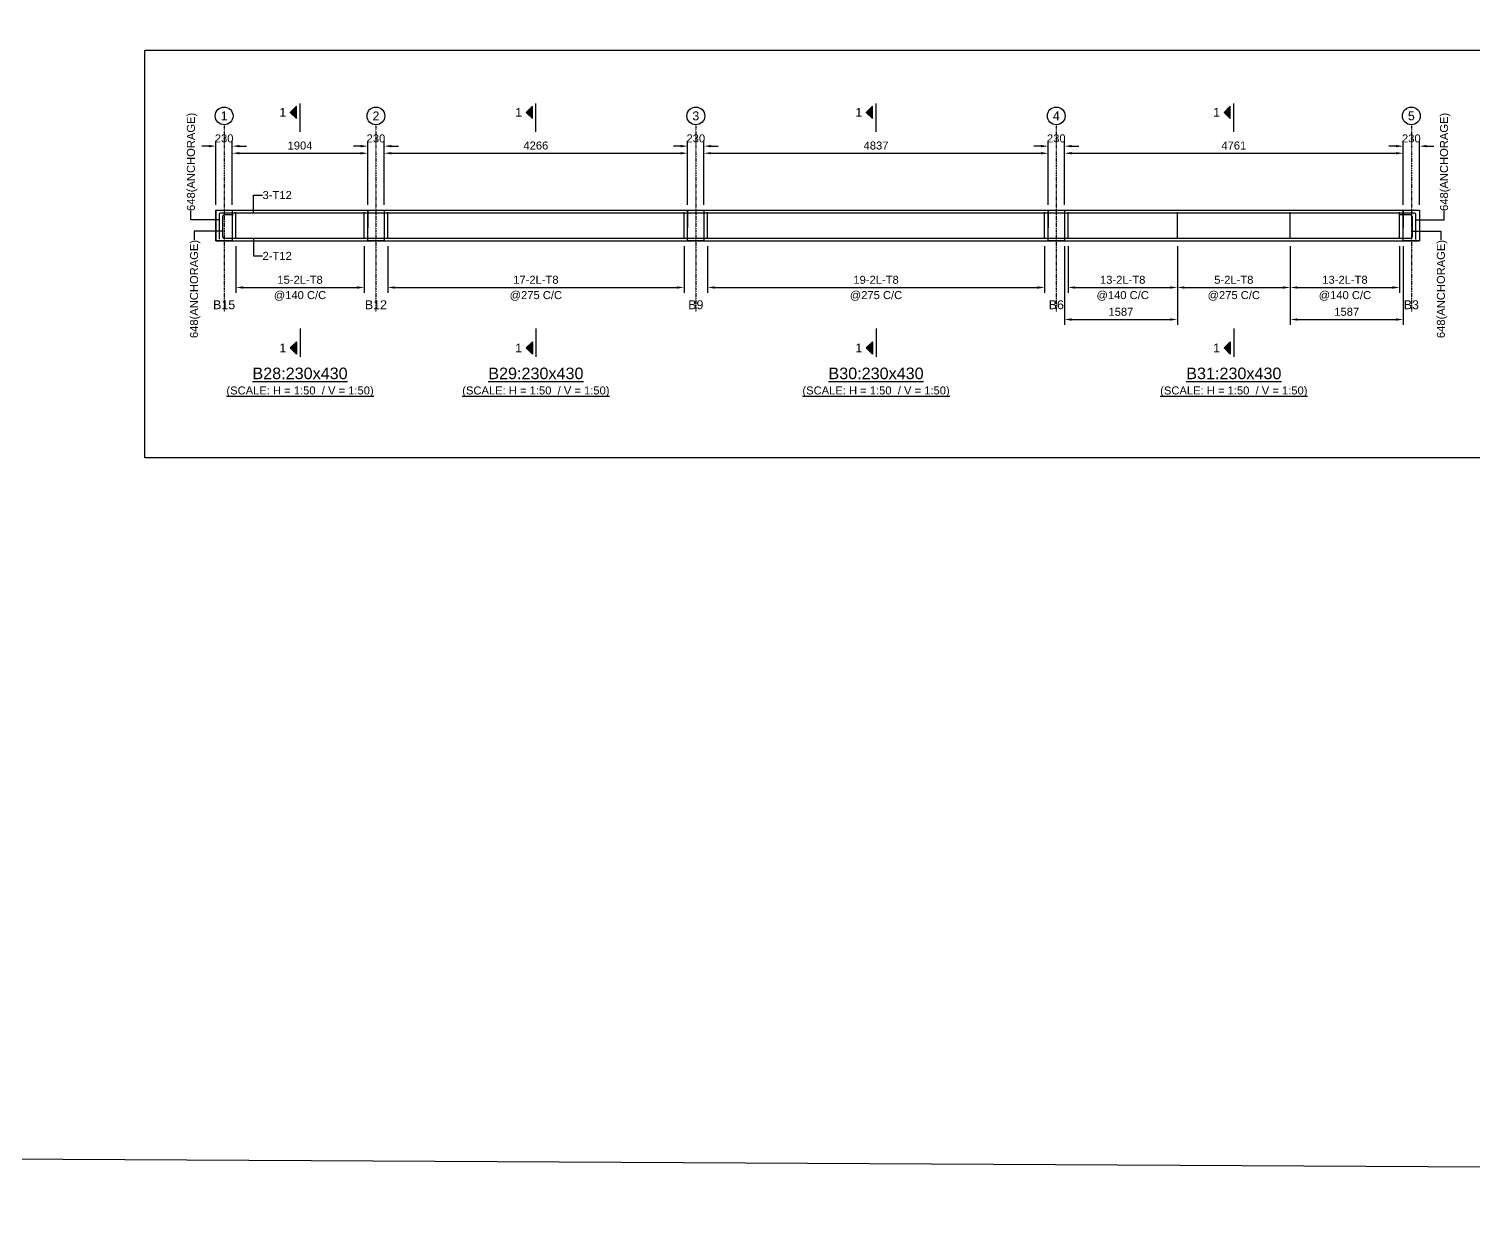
# Model space of a CAD drawing. Header units: inches. Extents: x -816171 to 9366335, y -450961 to 689132.
# Drawn here: x 4475512 to 4516113, y 139179 to 172448 of the extents above; entities that cross this region are included whole.
import ezdxf
from ezdxf.enums import TextEntityAlignment as Align

# ---------------------------------------------------------------- set-up
doc = ezdxf.new("R2010")
doc.units = ezdxf.units.IN
doc.header["$MEASUREMENT"] = 0
doc.linetypes.add('SCCenter', pattern=[1.2, 0.5, -0.3, 0.1, -0.3])
doc.linetypes.add('SCHidden', pattern=[1000, 500, -500])
for name, color, linetype in [('Concrete Line', 2, 'Continuous'), ('Dimension', 31, 'Continuous'), ('Grid', 8, 'Continuous'), ('Labels', 4, 'Continuous'), ('Labels_Support', 4, 'Continuous'), ('Link', 225, 'Continuous'), ('Reinforcement', 130, 'Continuous'), ('Schedule Border', 60, 'Continuous'), ('Section Mark', 5, 'Continuous'), ('Solid', 25, 'Continuous'), ('Text', 31, 'Continuous'), ('Text_Scale', 31, 'Continuous')]:
    doc.layers.add(name, color=color, linetype=linetype)
doc.styles.add('SC-SansSerif', font='SansSerif')
doc.styles.get("Standard").update_dxf_attribs({"font": 'txt.shx'})
doc.dimstyles.new('SCBBSDimStyl', dxfattribs={"dimtxt": 225, "dimasz": 200, "dimexe": 150, "dimexo": 150, "dimgap": 100, "dimtad": 1, "dimtoh": 1, "dimdec": 0, "dimzin": 0, "dimdsep": 46, "dimtxsty": 'SC-SansSerif', "dimcen": 0.09, "dimclrd": 8, "dimclre": 8, "dimclrt": 31, "dimadec": 0, "dimazin": 0, "dimtfac": 1, "dimtdec": 0, "dimtix": 1, "dimtofl": 0, "dimtmove": 0, "dimatfit": 3, "dimfxl": 1, "dimtolj": 1, "dimtzin": 0, "dimarcsym": 0})
doc.dimstyles.get("Standard").update_dxf_attribs({"dimtxt": 0.18, "dimasz": 0.18, "dimexe": 0.18, "dimexo": 0.0625, "dimgap": 0.09, "dimtad": 0, "dimtih": 1, "dimtoh": 1, "dimdec": 4, "dimzin": 0, "dimdsep": 46, "dimtxsty": 'Standard', "dimcen": 0.09, "dimadec": 0, "dimazin": 0, "dimtfac": 1, "dimtdec": 4, "dimtofl": 0, "dimtmove": 0, "dimatfit": 3, "dimfxl": 1, "dimtolj": 1, "dimtzin": 0, "dimarcsym": 0})

# ---------------------------------------------------------------- blocks, each defined once
blk = doc.blocks.new('*D1790')
at = {"layer": 'DEFPOINTS', "color": 0, "transparency": 16777216}
for p in [(4481331, 166491), (4484939, 166491), (4484939, 165176)]:
    blk.add_point(p, dxfattribs=at)
at = {"layer": 'Dimension', "color": 8, "lineweight": -2, "transparency": 16777216}
for p, q in [((4481331, 166341), (4481331, 165026)), ((4484939, 166341), (4484939, 165026)), ((4481531, 165176), (4484739, 165176))]:
    blk.add_line(p, q, dxfattribs=at)
at = {"layer": 'Dimension', "color": 8, "transparency": 16777216}
for points in [[(4481531, 165210), (4481531, 165143), (4481331, 165176)], [(4484739, 165210), (4484739, 165143), (4484939, 165176)]]:
    blk.add_solid(points, dxfattribs=at)
at = {"layer": 'Dimension', "color": 31, "transparency": 16777216, "char_height": 225, "attachment_point": 5, "style": 'SC-SansSerif'}
for s, insert in [('\\A1;15-2L-T8', (4483135, 165392)), ('\\A1;@140 C/C', (4483135, 164940))]:
    blk.add_mtext(s, dxfattribs=dict(at, insert=insert))
blk = doc.blocks.new('*D1791')
at = {"layer": 'DEFPOINTS', "color": 0, "transparency": 16777216}
for p in [(4485599, 166491), (4493931, 166491), (4493931, 165176)]:
    blk.add_point(p, dxfattribs=at)
at = {"layer": 'Dimension', "color": 8, "lineweight": -2, "transparency": 16777216}
for p, q in [((4485599, 166341), (4485599, 165026)), ((4493931, 166341), (4493931, 165026)), ((4485799, 165176), (4493731, 165176))]:
    blk.add_line(p, q, dxfattribs=at)
at = {"layer": 'Dimension', "color": 8, "transparency": 16777216}
for points in [[(4485799, 165210), (4485799, 165143), (4485599, 165176)], [(4493731, 165210), (4493731, 165143), (4493931, 165176)]]:
    blk.add_solid(points, dxfattribs=at)
at = {"layer": 'Dimension', "color": 31, "transparency": 16777216, "char_height": 225, "attachment_point": 5, "style": 'SC-SansSerif'}
for s, insert in [('\\A1;17-2L-T8', (4489765, 165392)), ('\\A1;@275 C/C', (4489765, 164940))]:
    blk.add_mtext(s, dxfattribs=dict(at, insert=insert))
blk = doc.blocks.new('*D1792')
at = {"layer": 'DEFPOINTS', "color": 0, "transparency": 16777216}
for p in [(4494591, 166491), (4504065, 166491), (4504065, 165176)]:
    blk.add_point(p, dxfattribs=at)
at = {"layer": 'Dimension', "color": 8, "lineweight": -2, "transparency": 16777216}
for p, q in [((4494591, 166341), (4494591, 165026)), ((4504065, 166341), (4504065, 165026)), ((4494791, 165176), (4503865, 165176))]:
    blk.add_line(p, q, dxfattribs=at)
at = {"layer": 'Dimension', "color": 8, "transparency": 16777216}
for points in [[(4494791, 165210), (4494791, 165143), (4494591, 165176)], [(4503865, 165210), (4503865, 165143), (4504065, 165176)]]:
    blk.add_solid(points, dxfattribs=at)
at = {"layer": 'Dimension', "color": 31, "transparency": 16777216, "char_height": 225, "attachment_point": 5, "style": 'SC-SansSerif'}
for s, insert in [('\\A1;19-2L-T8', (4499328, 165392)), ('\\A1;@275 C/C', (4499328, 164940))]:
    blk.add_mtext(s, dxfattribs=dict(at, insert=insert))
blk = doc.blocks.new('*D1793')
at = {"layer": 'DEFPOINTS', "color": 0, "transparency": 16777216}
for p in [(4504725, 166491), (4507799, 166491), (4507799, 165176)]:
    blk.add_point(p, dxfattribs=at)
at = {"layer": 'Dimension', "color": 8, "lineweight": -2, "transparency": 16777216}
for p, q in [((4504725, 166341), (4504725, 165026)), ((4507799, 166341), (4507799, 165026)), ((4504925, 165176), (4507599, 165176))]:
    blk.add_line(p, q, dxfattribs=at)
at = {"layer": 'Dimension', "color": 8, "transparency": 16777216}
for points in [[(4504925, 165210), (4504925, 165143), (4504725, 165176)], [(4507599, 165210), (4507599, 165143), (4507799, 165176)]]:
    blk.add_solid(points, dxfattribs=at)
at = {"layer": 'Dimension', "color": 31, "transparency": 16777216, "char_height": 225, "attachment_point": 5, "style": 'SC-SansSerif'}
for s, insert in [('\\A1;13-2L-T8', (4506262, 165392)), ('\\A1;@140 C/C', (4506262, 164940))]:
    blk.add_mtext(s, dxfattribs=dict(at, insert=insert))
blk = doc.blocks.new('*D1794')
at = {"layer": 'DEFPOINTS', "color": 0, "transparency": 16777216}
for p in [(4504625, 166491), (4507799, 166491), (4507799, 164276)]:
    blk.add_point(p, dxfattribs=at)
at = {"layer": 'Dimension', "color": 8, "lineweight": -2, "transparency": 16777216}
for p, q in [((4504625, 166341), (4504625, 164126)), ((4507799, 166341), (4507799, 164126)), ((4504825, 164276), (4507599, 164276))]:
    blk.add_line(p, q, dxfattribs=at)
at = {"layer": 'Dimension', "color": 8, "transparency": 16777216}
for points in [[(4504825, 164310), (4504825, 164243), (4504625, 164276)], [(4507599, 164310), (4507599, 164243), (4507799, 164276)]]:
    blk.add_solid(points, dxfattribs=at)
at = {"layer": 'Dimension', "color": 31, "transparency": 16777216, "insert": (4506212, 164492), "char_height": 225, "attachment_point": 5, "style": 'SC-SansSerif'}
blk.add_mtext('\\A1;1587', dxfattribs=at)
blk = doc.blocks.new('*D1795')
at = {"layer": 'DEFPOINTS', "color": 0, "transparency": 16777216}
for p in [(4507799, 166491), (4510973, 166491), (4510973, 165176)]:
    blk.add_point(p, dxfattribs=at)
at = {"layer": 'Dimension', "color": 8, "lineweight": -2, "transparency": 16777216}
for p, q in [((4507799, 166341), (4507799, 165026)), ((4510973, 166341), (4510973, 165026)), ((4507999, 165176), (4510773, 165176))]:
    blk.add_line(p, q, dxfattribs=at)
at = {"layer": 'Dimension', "color": 8, "transparency": 16777216}
for points in [[(4507999, 165210), (4507999, 165143), (4507799, 165176)], [(4510773, 165210), (4510773, 165143), (4510973, 165176)]]:
    blk.add_solid(points, dxfattribs=at)
at = {"layer": 'Dimension', "color": 31, "transparency": 16777216, "char_height": 225, "attachment_point": 5, "style": 'SC-SansSerif'}
for s, insert in [('\\A1;5-2L-T8', (4509386, 165392)), ('\\A1;@275 C/C', (4509386, 164940))]:
    blk.add_mtext(s, dxfattribs=dict(at, insert=insert))
blk = doc.blocks.new('*D1796')
at = {"layer": 'DEFPOINTS', "color": 0, "transparency": 16777216}
for p in [(4510973, 166491), (4514047, 166491), (4514047, 165176)]:
    blk.add_point(p, dxfattribs=at)
at = {"layer": 'Dimension', "color": 8, "lineweight": -2, "transparency": 16777216}
for p, q in [((4510973, 166341), (4510973, 165026)), ((4514047, 166341), (4514047, 165026)), ((4511173, 165176), (4513847, 165176))]:
    blk.add_line(p, q, dxfattribs=at)
at = {"layer": 'Dimension', "color": 8, "transparency": 16777216}
for points in [[(4511173, 165210), (4511173, 165143), (4510973, 165176)], [(4513847, 165210), (4513847, 165143), (4514047, 165176)]]:
    blk.add_solid(points, dxfattribs=at)
at = {"layer": 'Dimension', "color": 31, "transparency": 16777216, "char_height": 225, "attachment_point": 5, "style": 'SC-SansSerif'}
for s, insert in [('\\A1;13-2L-T8', (4512510, 165392)), ('\\A1;@140 C/C', (4512510, 164940))]:
    blk.add_mtext(s, dxfattribs=dict(at, insert=insert))
blk = doc.blocks.new('*D1797')
at = {"layer": 'DEFPOINTS', "color": 0, "transparency": 16777216}
for p in [(4510973, 166491), (4514147, 166491), (4514147, 164276)]:
    blk.add_point(p, dxfattribs=at)
at = {"layer": 'Dimension', "color": 8, "lineweight": -2, "transparency": 16777216}
for p, q in [((4510973, 166341), (4510973, 164126)), ((4514147, 166341), (4514147, 164126)), ((4511173, 164276), (4513947, 164276))]:
    blk.add_line(p, q, dxfattribs=at)
at = {"layer": 'Dimension', "color": 8, "transparency": 16777216}
for points in [[(4511173, 164310), (4511173, 164243), (4510973, 164276)], [(4513947, 164310), (4513947, 164243), (4514147, 164276)]]:
    blk.add_solid(points, dxfattribs=at)
at = {"layer": 'Dimension', "color": 31, "transparency": 16777216, "insert": (4512560, 164492), "char_height": 225, "attachment_point": 5, "style": 'SC-SansSerif'}
blk.add_mtext('\\A1;1587', dxfattribs=at)
blk = doc.blocks.new('*D1806')
at = {"layer": 'DEFPOINTS', "color": 0, "transparency": 16777216}
for p in [(4485039, 168951), (4481231, 167351), (4485039, 167351)]:
    blk.add_point(p, dxfattribs=at)
at = {"layer": 'Dimension', "color": 8, "lineweight": -2, "transparency": 16777216}
for p, q in [((4481231, 167501), (4481231, 169101)), ((4481431, 168951), (4484839, 168951)), ((4485039, 167501), (4485039, 169101))]:
    blk.add_line(p, q, dxfattribs=at)
at = {"layer": 'Dimension', "color": 8, "transparency": 16777216}
for points in [[(4481431, 168985), (4481431, 168918), (4481231, 168951)], [(4484839, 168985), (4484839, 168918), (4485039, 168951)]]:
    blk.add_solid(points, dxfattribs=at)
at = {"layer": 'Dimension', "color": 31, "transparency": 16777216, "insert": (4483135, 169167), "char_height": 225, "attachment_point": 5, "style": 'SC-SansSerif'}
blk.add_mtext('\\A1;1904', dxfattribs=at)
blk = doc.blocks.new('*D1807')
at = {"layer": 'DEFPOINTS', "color": 0, "transparency": 16777216}
for p in [(4494031, 168951), (4485499, 167351), (4494031, 167351)]:
    blk.add_point(p, dxfattribs=at)
at = {"layer": 'Dimension', "color": 8, "lineweight": -2, "transparency": 16777216}
for p, q in [((4485499, 167501), (4485499, 169101)), ((4485699, 168951), (4493831, 168951)), ((4494031, 167501), (4494031, 169101))]:
    blk.add_line(p, q, dxfattribs=at)
at = {"layer": 'Dimension', "color": 8, "transparency": 16777216}
for points in [[(4485699, 168985), (4485699, 168918), (4485499, 168951)], [(4493831, 168985), (4493831, 168918), (4494031, 168951)]]:
    blk.add_solid(points, dxfattribs=at)
at = {"layer": 'Dimension', "color": 31, "transparency": 16777216, "insert": (4489765, 169167), "char_height": 225, "attachment_point": 5, "style": 'SC-SansSerif'}
blk.add_mtext('\\A1;4266', dxfattribs=at)
blk = doc.blocks.new('*D1808')
at = {"layer": 'DEFPOINTS', "color": 0, "transparency": 16777216}
for p in [(4504165, 168951), (4494491, 167351), (4504165, 167351)]:
    blk.add_point(p, dxfattribs=at)
at = {"layer": 'Dimension', "color": 8, "lineweight": -2, "transparency": 16777216}
for p, q in [((4494491, 167501), (4494491, 169101)), ((4494691, 168951), (4503965, 168951)), ((4504165, 167501), (4504165, 169101))]:
    blk.add_line(p, q, dxfattribs=at)
at = {"layer": 'Dimension', "color": 8, "transparency": 16777216}
for points in [[(4494691, 168985), (4494691, 168918), (4494491, 168951)], [(4503965, 168985), (4503965, 168918), (4504165, 168951)]]:
    blk.add_solid(points, dxfattribs=at)
at = {"layer": 'Dimension', "color": 31, "transparency": 16777216, "insert": (4499328, 169167), "char_height": 225, "attachment_point": 5, "style": 'SC-SansSerif'}
blk.add_mtext('\\A1;4837', dxfattribs=at)
blk = doc.blocks.new('*D1809')
at = {"layer": 'DEFPOINTS', "color": 0, "transparency": 16777216}
for p in [(4514147, 168951), (4504625, 167351), (4514147, 167351)]:
    blk.add_point(p, dxfattribs=at)
at = {"layer": 'Dimension', "color": 8, "lineweight": -2, "transparency": 16777216}
for p, q in [((4504625, 167501), (4504625, 169101)), ((4504825, 168951), (4513947, 168951)), ((4514147, 167501), (4514147, 169101))]:
    blk.add_line(p, q, dxfattribs=at)
at = {"layer": 'Dimension', "color": 8, "transparency": 16777216}
for points in [[(4504825, 168985), (4504825, 168918), (4504625, 168951)], [(4513947, 168985), (4513947, 168918), (4514147, 168951)]]:
    blk.add_solid(points, dxfattribs=at)
at = {"layer": 'Dimension', "color": 31, "transparency": 16777216, "insert": (4509386, 169167), "char_height": 225, "attachment_point": 5, "style": 'SC-SansSerif'}
blk.add_mtext('\\A1;4761', dxfattribs=at)
blk = doc.blocks.new('*D1810')
at = {"layer": 'DEFPOINTS', "color": 0, "transparency": 16777216}
for p in [(4481231, 169151), (4480771, 167351), (4481231, 167351)]:
    blk.add_point(p, dxfattribs=at)
at = {"layer": 'Dimension', "color": 8, "lineweight": -2, "transparency": 16777216}
for p, q in [((4480571, 169151), (4480371, 169151)), ((4480771, 167501), (4480771, 169301)), ((4481231, 167501), (4481231, 169301)), ((4481431, 169151), (4481631, 169151))]:
    blk.add_line(p, q, dxfattribs=at)
at = {"layer": 'Dimension', "color": 8, "transparency": 16777216}
for points in [[(4480571, 169185), (4480571, 169118), (4480771, 169151)], [(4481431, 169185), (4481431, 169118), (4481231, 169151)]]:
    blk.add_solid(points, dxfattribs=at)
at = {"layer": 'Dimension', "color": 31, "transparency": 16777216, "insert": (4481001, 169367), "char_height": 225, "attachment_point": 5, "style": 'SC-SansSerif'}
blk.add_mtext('\\A1;230', dxfattribs=at)
blk = doc.blocks.new('*D1811')
at = {"layer": 'DEFPOINTS', "color": 0, "transparency": 16777216}
for p in [(4485499, 169151), (4485039, 167351), (4485499, 167351)]:
    blk.add_point(p, dxfattribs=at)
at = {"layer": 'Dimension', "color": 8, "lineweight": -2, "transparency": 16777216}
for p, q in [((4484839, 169151), (4484639, 169151)), ((4485039, 167501), (4485039, 169301)), ((4485499, 167501), (4485499, 169301)), ((4485699, 169151), (4485899, 169151))]:
    blk.add_line(p, q, dxfattribs=at)
at = {"layer": 'Dimension', "color": 8, "transparency": 16777216}
for points in [[(4484839, 169185), (4484839, 169118), (4485039, 169151)], [(4485699, 169185), (4485699, 169118), (4485499, 169151)]]:
    blk.add_solid(points, dxfattribs=at)
at = {"layer": 'Dimension', "color": 31, "transparency": 16777216, "insert": (4485269, 169367), "char_height": 225, "attachment_point": 5, "style": 'SC-SansSerif'}
blk.add_mtext('\\A1;230', dxfattribs=at)
blk = doc.blocks.new('*D1812')
at = {"layer": 'DEFPOINTS', "color": 0, "transparency": 16777216}
for p in [(4494491, 169151), (4494031, 167351), (4494491, 167351)]:
    blk.add_point(p, dxfattribs=at)
at = {"layer": 'Dimension', "color": 8, "lineweight": -2, "transparency": 16777216}
for p, q in [((4493831, 169151), (4493631, 169151)), ((4494031, 167501), (4494031, 169301)), ((4494491, 167501), (4494491, 169301)), ((4494691, 169151), (4494891, 169151))]:
    blk.add_line(p, q, dxfattribs=at)
at = {"layer": 'Dimension', "color": 8, "transparency": 16777216}
for points in [[(4493831, 169185), (4493831, 169118), (4494031, 169151)], [(4494691, 169185), (4494691, 169118), (4494491, 169151)]]:
    blk.add_solid(points, dxfattribs=at)
at = {"layer": 'Dimension', "color": 31, "transparency": 16777216, "insert": (4494261, 169367), "char_height": 225, "attachment_point": 5, "style": 'SC-SansSerif'}
blk.add_mtext('\\A1;230', dxfattribs=at)
blk = doc.blocks.new('*D1813')
at = {"layer": 'DEFPOINTS', "color": 0, "transparency": 16777216}
for p in [(4504625, 169151), (4504165, 167351), (4504625, 167351)]:
    blk.add_point(p, dxfattribs=at)
at = {"layer": 'Dimension', "color": 8, "lineweight": -2, "transparency": 16777216}
for p, q in [((4503965, 169151), (4503765, 169151)), ((4504165, 167501), (4504165, 169301)), ((4504625, 167501), (4504625, 169301)), ((4504825, 169151), (4505025, 169151))]:
    blk.add_line(p, q, dxfattribs=at)
at = {"layer": 'Dimension', "color": 8, "transparency": 16777216}
for points in [[(4503965, 169185), (4503965, 169118), (4504165, 169151)], [(4504825, 169185), (4504825, 169118), (4504625, 169151)]]:
    blk.add_solid(points, dxfattribs=at)
at = {"layer": 'Dimension', "color": 31, "transparency": 16777216, "insert": (4504395, 169367), "char_height": 225, "attachment_point": 5, "style": 'SC-SansSerif'}
blk.add_mtext('\\A1;230', dxfattribs=at)
blk = doc.blocks.new('*D1814')
at = {"layer": 'DEFPOINTS', "color": 0, "transparency": 16777216}
for p in [(4514607, 169151), (4514147, 167351), (4514607, 167351)]:
    blk.add_point(p, dxfattribs=at)
at = {"layer": 'Dimension', "color": 8, "lineweight": -2, "transparency": 16777216}
for p, q in [((4513947, 169151), (4513747, 169151)), ((4514147, 167501), (4514147, 169301)), ((4514607, 167501), (4514607, 169301)), ((4514807, 169151), (4515007, 169151))]:
    blk.add_line(p, q, dxfattribs=at)
at = {"layer": 'Dimension', "color": 8, "transparency": 16777216}
for points in [[(4513947, 169185), (4513947, 169118), (4514147, 169151)], [(4514807, 169185), (4514807, 169118), (4514607, 169151)]]:
    blk.add_solid(points, dxfattribs=at)
at = {"layer": 'Dimension', "color": 31, "transparency": 16777216, "insert": (4514377, 169367), "char_height": 225, "attachment_point": 5, "style": 'SC-SansSerif'}
blk.add_mtext('\\A1;230', dxfattribs=at)

msp = doc.modelspace()

# ---------------------------------------------------------------- hatches: boundary and pattern name
at = {"layer": 'Solid'}
for points in [[(4483035.08622, 170276.35614), (4482860.08622, 170101.35614), (4483035.08622, 169926.35614), (4483035.08622, 170276.35614)], [(4489665.58622, 170276.35614), (4489490.58622, 170101.35614), (4489665.58622, 169926.35614), (4489665.58622, 170276.35614)], [(4499228.08622, 170276.35614), (4499053.08622, 170101.35614), (4499228.08622, 169926.35614), (4499228.08622, 170276.35614)], [(4509286.08622, 170276.35614), (4509111.08622, 170101.35614), (4509286.08622, 169926.35614), (4509286.08622, 170276.35614)], [(4483035.08622, 163301.35614), (4482860.08622, 163476.35614), (4483035.08622, 163651.35614), (4483035.08622, 163301.35614)], [(4489665.58622, 163301.35614), (4489490.58622, 163476.35614), (4489665.58622, 163651.35614), (4489665.58622, 163301.35614)], [(4499228.08622, 163301.35614), (4499053.08622, 163476.35614), (4499228.08622, 163651.35614), (4499228.08622, 163301.35614)], [(4509286.08622, 163301.35614), (4509111.08622, 163476.35614), (4509286.08622, 163651.35614), (4509286.08622, 163301.35614)]]:
    msp.add_hatch(color=256, dxfattribs=at).paths.add_polyline_path(points, flags=0)

# ---------------------------------------------------------------- linework, layer by layer
msp.add_lwpolyline([(4345625.03926, 392838.94799), (4752076.79706, 390657.34345), (4752076.79706, 139178.61934), (4345625.03926, 141360.22388)], close=True)
at = {"layer": 'Concrete Line'}
for points in [[(4480771.08622, 167351.35614), (4481231.08622, 167351.35614)], [(4480771.08622, 167351.35614), (4480771.08622, 166491.35614)], [(4481231.08622, 167351.35614), (4485039.08622, 167351.35614)], [(4485039.08622, 167351.35614), (4485499.08622, 167351.35614)], [(4485499.08622, 167351.35614), (4494031.08622, 167351.35614)], [(4494031.08622, 167351.35614), (4494491.08622, 167351.35614)], [(4494491.08622, 167351.35614), (4504165.08622, 167351.35614)], [(4504165.08622, 167351.35614), (4504625.08622, 167351.35614)], [(4504625.08622, 167351.35614), (4514147.08622, 167351.35614)], [(4514147.08622, 167351.35614), (4514607.08622, 167351.35614)], [(4514607.08622, 167351.35614), (4514607.08622, 166491.35614)], [(4480771.08622, 166491.35614), (4481231.08622, 166491.35614)], [(4481231.08622, 166491.35614), (4485039.08622, 166491.35614)], [(4485039.08622, 166491.35614), (4485499.08622, 166491.35614)], [(4485499.08622, 166491.35614), (4494031.08622, 166491.35614)], [(4494031.08622, 166491.35614), (4494491.08622, 166491.35614)], [(4494491.08622, 166491.35614), (4504165.08622, 166491.35614)], [(4504165.08622, 166491.35614), (4504625.08622, 166491.35614)], [(4504625.08622, 166491.35614), (4514147.08622, 166491.35614)], [(4514147.08622, 166491.35614), (4514607.08622, 166491.35614)]]:
    msp.add_lwpolyline(points, dxfattribs=at)
for points in [[(4480771.08622, 167351.35614), (4481231.08622, 167351.35614), (4481231.08622, 167351.35614), (4481231.08622, 166491.35614), (4481231.08622, 166491.35614), (4480771.08622, 166491.35614), (4480771.08622, 166491.35614), (4480771.08622, 167351.35614)], [(4485039.08622, 166491.35614), (4485039.08622, 167351.35614), (4485039.08622, 167351.35614), (4485499.08622, 167351.35614), (4485499.08622, 167351.35614), (4485499.08622, 166491.35614), (4485499.08622, 166491.35614), (4485039.08622, 166491.35614)], [(4494031.08622, 166491.35614), (4494031.08622, 167351.35614), (4494031.08622, 167351.35614), (4494491.08622, 167351.35614), (4494491.08622, 167351.35614), (4494491.08622, 166491.35614), (4494491.08622, 166491.35614), (4494031.08622, 166491.35614)], [(4504165.08622, 166491.35614), (4504165.08622, 167351.35614), (4504165.08622, 167351.35614), (4504625.08622, 167351.35614), (4504625.08622, 167351.35614), (4504625.08622, 166491.35614), (4504625.08622, 166491.35614), (4504165.08622, 166491.35614)], [(4514147.08622, 167351.35614), (4514607.08622, 167351.35614), (4514607.08622, 167351.35614), (4514607.08622, 166491.35614), (4514607.08622, 166491.35614), (4514147.08622, 166491.35614), (4514147.08622, 166491.35614), (4514147.08622, 167351.35614)]]:
    msp.add_lwpolyline(points, close=True, dxfattribs=at)
at = {"layer": 'Concrete Line', "linetype": 'SCHidden'}
for points in [[(4480771.08622, 167351.35614), (4481231.08622, 167351.35614), (4481231.08622, 167351.35614), (4481231.08622, 166491.35614), (4481231.08622, 166491.35614), (4480771.08622, 166491.35614), (4480771.08622, 166491.35614), (4480771.08622, 167351.35614)], [(4485039.08622, 166491.35614), (4485039.08622, 167351.35614), (4485039.08622, 167351.35614), (4485499.08622, 167351.35614), (4485499.08622, 167351.35614), (4485499.08622, 166491.35614), (4485499.08622, 166491.35614), (4485039.08622, 166491.35614)], [(4494031.08622, 166491.35614), (4494031.08622, 167351.35614), (4494031.08622, 167351.35614), (4494491.08622, 167351.35614), (4494491.08622, 167351.35614), (4494491.08622, 166491.35614), (4494491.08622, 166491.35614), (4494031.08622, 166491.35614)], [(4504165.08622, 166491.35614), (4504165.08622, 167351.35614), (4504165.08622, 167351.35614), (4504625.08622, 167351.35614), (4504625.08622, 167351.35614), (4504625.08622, 166491.35614), (4504625.08622, 166491.35614), (4504165.08622, 166491.35614)], [(4514147.08622, 167351.35614), (4514607.08622, 167351.35614), (4514607.08622, 167351.35614), (4514607.08622, 166491.35614), (4514607.08622, 166491.35614), (4514147.08622, 166491.35614), (4514147.08622, 166491.35614), (4514147.08622, 167351.35614)]]:
    msp.add_lwpolyline(points, close=True, dxfattribs=at)
at = {"layer": 'Concrete Line', "color": 8, "linetype": 'SCHidden'}
for points in [[(4481231.08622, 167351.35614), (4481231.08622, 166491.35614)], [(4485039.08622, 167351.35614), (4485039.08622, 166491.35614)], [(4485499.08622, 167351.35614), (4485499.08622, 166491.35614)], [(4494031.08622, 167351.35614), (4494031.08622, 166491.35614)], [(4494491.08622, 167351.35614), (4494491.08622, 166491.35614)], [(4504165.08622, 167351.35614), (4504165.08622, 166491.35614)], [(4504625.08622, 167351.35614), (4504625.08622, 166491.35614)], [(4514147.08622, 167351.35614), (4514147.08622, 166491.35614)]]:
    msp.add_lwpolyline(points, dxfattribs=at)
at = {"layer": 'Grid', "linetype": 'SCCenter'}
for p, q in [((4481001.08622, 169751.35614), (4481001.08622, 164491.35614)), ((4485269.08622, 169751.35614), (4485269.08622, 164491.35614)), ((4494261.08622, 169751.35614), (4494261.08622, 164491.35614)), ((4504395.08622, 169751.35614), (4504395.08622, 164491.35614)), ((4514377.08622, 169751.35614), (4514377.08622, 164491.35614))]:
    msp.add_line(p, q, dxfattribs=at)
at = {"layer": 'Grid'}
for centre in [(4481001.08622, 170001.35614), (4485269.08622, 170001.35614), (4494261.08622, 170001.35614), (4504395.08622, 170001.35614), (4514377.08622, 170001.35614)]:
    msp.add_circle(centre, 250, dxfattribs=at)
at = {"layer": 'Link'}
for p, q in [((4481331.08622, 166551.35614), (4481331.08622, 167291.35614)), ((4484939.08622, 166551.35614), (4484939.08622, 167291.35614)), ((4485599.08622, 166551.35614), (4485599.08622, 167291.35614)), ((4493931.08622, 166551.35614), (4493931.08622, 167291.35614)), ((4494591.08622, 166551.35614), (4494591.08622, 167291.35614)), ((4504065.08622, 166551.35614), (4504065.08622, 167291.35614)), ((4504725.08622, 166551.35614), (4504725.08622, 167291.35614)), ((4507799.09258, 166551.35614), (4507799.09258, 167291.35614)), ((4510973.09894, 166551.35614), (4510973.09894, 167291.35614)), ((4514047.08622, 166551.35614), (4514047.08622, 167291.35614))]:
    msp.add_line(p, q, dxfattribs=at)
at = {"layer": 'Reinforcement'}
for points in [[(4480867.08622, 166539.35614), (4480867.08622, 167229.35614, -0.4142135624), (4480917.08622, 167279.35614), (4514445.09102, 167279.35614, -0.4142135751), (4514495.09102, 167229.35614), (4514495.09102, 166523.35614)], [(4481255.08622, 167215.35614), (4481005.08622, 167215.35614, 0.4142135624), (4480955.08622, 167165.35614), (4480955.08622, 166613.35614, 0.4142135624), (4481005.08622, 166563.35614), (4514357.09102, 166563.35614, 0.4142135751), (4514407.09102, 166613.35614), (4514407.09102, 167165.35614, 0.4142135751), (4514357.09102, 167215.35614), (4514057.09102, 167215.35614)]]:
    msp.add_lwpolyline(points, format="xyb", dxfattribs=at)
at = {"layer": 'Schedule Border'}
msp.add_lwpolyline([(4478771.08622, 171851.35614), (4574747.09102, 171851.35614), (4574747.09102, 160391.35614), (4478771.08622, 160391.35614)], close=True, dxfattribs=at)
at = {"layer": 'Section Mark'}
for points in [[(4483035.08622, 170276.35614), (4482860.08622, 170101.35614), (4483035.08622, 169926.35614), (4483035.08622, 170276.35614)], [(4483135.08622, 169551.35614), (4483135.08622, 170351.35614)], [(4489665.58622, 170276.35614), (4489490.58622, 170101.35614), (4489665.58622, 169926.35614), (4489665.58622, 170276.35614)], [(4489765.58622, 169551.35614), (4489765.58622, 170351.35614)], [(4499228.08622, 170276.35614), (4499053.08622, 170101.35614), (4499228.08622, 169926.35614), (4499228.08622, 170276.35614)], [(4499328.08622, 169551.35614), (4499328.08622, 170351.35614)], [(4509286.08622, 170276.35614), (4509111.08622, 170101.35614), (4509286.08622, 169926.35614), (4509286.08622, 170276.35614)], [(4509386.08622, 169551.35614), (4509386.08622, 170351.35614)], [(4483035.08622, 163301.35614), (4482860.08622, 163476.35614), (4483035.08622, 163651.35614), (4483035.08622, 163301.35614)], [(4483135.08622, 164026.35614), (4483135.08622, 163226.35614)], [(4489665.58622, 163301.35614), (4489490.58622, 163476.35614), (4489665.58622, 163651.35614), (4489665.58622, 163301.35614)], [(4489765.58622, 164026.35614), (4489765.58622, 163226.35614)], [(4499228.08622, 163301.35614), (4499053.08622, 163476.35614), (4499228.08622, 163651.35614), (4499228.08622, 163301.35614)], [(4499328.08622, 164026.35614), (4499328.08622, 163226.35614)], [(4509286.08622, 163301.35614), (4509111.08622, 163476.35614), (4509286.08622, 163651.35614), (4509286.08622, 163301.35614)], [(4509386.08622, 164026.35614), (4509386.08622, 163226.35614)]]:
    msp.add_lwpolyline(points, dxfattribs=at)

# ---------------------------------------------------------------- texts
at = {"layer": 'Grid', "style": 'SC-SansSerif'}
for s, p in [('1', (4481001.08622, 170001.35614)), ('2', (4485269.08622, 170001.35614)), ('3', (4494261.08622, 170001.35614)), ('4', (4504395.08622, 170001.35614)), ('5', (4514377.08622, 170001.35614))]:
    msp.add_text(s, height=250, dxfattribs=at).set_placement(p, align=Align.MIDDLE)
at = {"layer": 'Labels', "style": 'SC-SansSerif'}
for s, p in [('%%uB28:230x430', (4483135.08622, 162501.35614)), ('%%uB29:230x430', (4489765.08622, 162501.35614)), ('%%uB30:230x430', (4499328.08622, 162501.35614)), ('%%uB31:230x430', (4509386.08622, 162501.35614))]:
    msp.add_text(s, height=325, dxfattribs=at).set_placement(p, align=Align.BOTTOM_CENTER)
at = {"layer": 'Labels_Support', "style": 'SC-SansSerif'}
for s, p in [('B15', (4481001.08622, 164491.35614)), ('B12', (4485269.08622, 164491.35614)), ('B9', (4494261.08622, 164491.35614)), ('B6', (4504395.08622, 164491.35614)), ('B3', (4514377.08622, 164491.35614))]:
    msp.add_text(s, height=250, dxfattribs=at).set_placement(p, align=Align.BOTTOM_CENTER)
at = {"layer": 'Section Mark', "style": 'SC-SansSerif'}
for p in [(4482747.58622, 170101.35614), (4489378.08622, 170101.35614), (4498940.58622, 170101.35614), (4508998.58622, 170101.35614), (4482747.58622, 163476.35614), (4489378.08622, 163476.35614), (4498940.58622, 163476.35614), (4508998.58622, 163476.35614)]:
    msp.add_text('1', height=250, dxfattribs=at).set_placement(p, align=Align.MIDDLE_RIGHT)
at = {"layer": 'Text', "style": 'SC-SansSerif'}
for p in [(4480067.08622, 167329.35614), (4515295.08622, 167329.35614)]:
    msp.add_text('648(ANCHORAGE)', height=225, rotation=90, dxfattribs=at).set_placement(p, align=Align.MIDDLE_LEFT)
for s, p in [('3-T12', (4482081.08622, 167776.35614)), ('2-T12', (4482081.08622, 166066.35614))]:
    msp.add_text(s, height=225, dxfattribs=at).set_placement(p, align=Align.MIDDLE_LEFT)
for p in [(4480155.08622, 166513.35614), (4515207.08622, 166513.35614)]:
    msp.add_text('648(ANCHORAGE)', height=225, rotation=90, dxfattribs=at).set_placement(p, align=Align.MIDDLE_RIGHT)
at = {"layer": 'Text_Scale', "style": 'SC-SansSerif'}
for p in [(4483135.08622, 162101.35614), (4489765.08622, 162101.35614), (4499328.08622, 162101.35614), (4509386.08622, 162101.35614)]:
    msp.add_text('%%u(SCALE: H = 1:50  / V = 1:50)', height=225, dxfattribs=at).set_placement(p, align=Align.BOTTOM_CENTER)

# ---------------------------------------------------------------- dimensions: what is measured, and where the dimension line sits
at = {"layer": 'Dimension'}
for base, p1, p2, text, picture, middle in [((4481231.08622, 169151.35614), (4480771.08622, 167351.35614), (4481231.08622, 167351.35614), '230', '*D1810', (4481001.08622, 169367.40553)), ((4485039.08622, 168951.35614), (4481231.08622, 167351.35614), (4485039.08622, 167351.35614), '1904', '*D1806', (4483135.08622, 169167.25121)), ((4485499.08622, 169151.35614), (4485039.08622, 167351.35614), (4485499.08622, 167351.35614), '230', '*D1811', (4485269.08622, 169367.40553)), ((4494031.08622, 168951.35614), (4485499.08622, 167351.35614), (4494031.08622, 167351.35614), '4266', '*D1807', (4489765.08622, 169167.40553)), ((4494491.08622, 169151.35614), (4494031.08622, 167351.35614), (4494491.08622, 167351.35614), '230', '*D1812', (4494261.08622, 169367.40553)), ((4504165.08622, 168951.35614), (4494491.08622, 167351.35614), (4504165.08622, 167351.35614), '4837', '*D1808', (4499328.08622, 169167.40553)), ((4504625.08622, 169151.35614), (4504165.08622, 167351.35614), (4504625.08622, 167351.35614), '230', '*D1813', (4504395.08622, 169367.40553)), ((4514147.08622, 168951.35614), (4504625.08622, 167351.35614), (4514147.08622, 167351.35614), '4761', '*D1809', (4509386.08622, 169167.40553)), ((4514607.08622, 169151.35614), (4514147.08622, 167351.35614), (4514607.08622, 167351.35614), '230', '*D1814', (4514377.08622, 169367.40553)), ((4484939.08622, 165176.35614), (4481331.08622, 166491.35614), (4484939.08622, 166491.35614), '15-2L-T8\\X@140 C/C', '*D1790', (4483135.08622, 165176.35614)), ((4493931.08622, 165176.35614), (4485599.08622, 166491.35614), (4493931.08622, 166491.35614), '17-2L-T8\\X@275 C/C', '*D1791', (4489765.08622, 165176.35614)), ((4504065.08622, 165176.35614), (4494591.08622, 166491.35614), (4504065.08622, 166491.35614), '19-2L-T8\\X@275 C/C', '*D1792', (4499328.08622, 165176.35614)), ((4507799.09262, 164276.35614), (4504625.08622, 166491.35614), (4507799.09262, 166491.35614), '1587', '*D1794', (4506212.08942, 164492.25121)), ((4507799.09262, 165176.35614), (4504725.08622, 166491.35614), (4507799.09262, 166491.35614), '13-2L-T8\\X@140 C/C', '*D1793', (4506262.08942, 165176.35614)), ((4510973.09892, 165176.35614), (4507799.09262, 166491.35614), (4510973.09892, 166491.35614), '5-2L-T8\\X@275 C/C', '*D1795', (4509386.09577, 165176.35614)), ((4514047.08622, 165176.35614), (4510973.09892, 166491.35614), (4514047.08622, 166491.35614), '13-2L-T8\\X@140 C/C', '*D1796', (4512510.09257, 165176.35614)), ((4514147.08622, 164276.35614), (4510973.09892, 166491.35614), (4514147.08622, 166491.35614), '1587', '*D1797', (4512560.09257, 164492.25121))]:
    dim = msp.add_linear_dim(base=base, p1=p1, p2=p2, text=text, dimstyle='SCBBSDimStyl', dxfattribs=at)
    dim.commit()
    dim.dimension.update_dxf_attribs({"geometry": picture, "text_midpoint": middle})

# ---------------------------------------------------------------- leaders
at = {"layer": 'Dimension', "color": 8}
for points in [[(4481831.08622, 167279.35614), (4481831.08622, 167776.35614), (4482081.08622, 167776.35614)], [(4480867.08622, 167079.35614), (4480067.08622, 167079.35614), (4480067.08622, 167329.35614)], [(4514495.08622, 167079.35614), (4515295.08622, 167079.35614), (4515295.08622, 167329.35614)], [(4480955.08622, 166763.35614), (4480155.08622, 166763.35614), (4480155.08622, 166513.35614)], [(4481831.08622, 166563.35614), (4481831.08622, 166066.35614), (4482081.08622, 166066.35614)], [(4514407.08622, 166763.35614), (4515207.08622, 166763.35614), (4515207.08622, 166513.35614)]]:
    msp.add_leader(points, dimstyle='Standard', dxfattribs=at)

doc.saveas('drawing.dxf')
